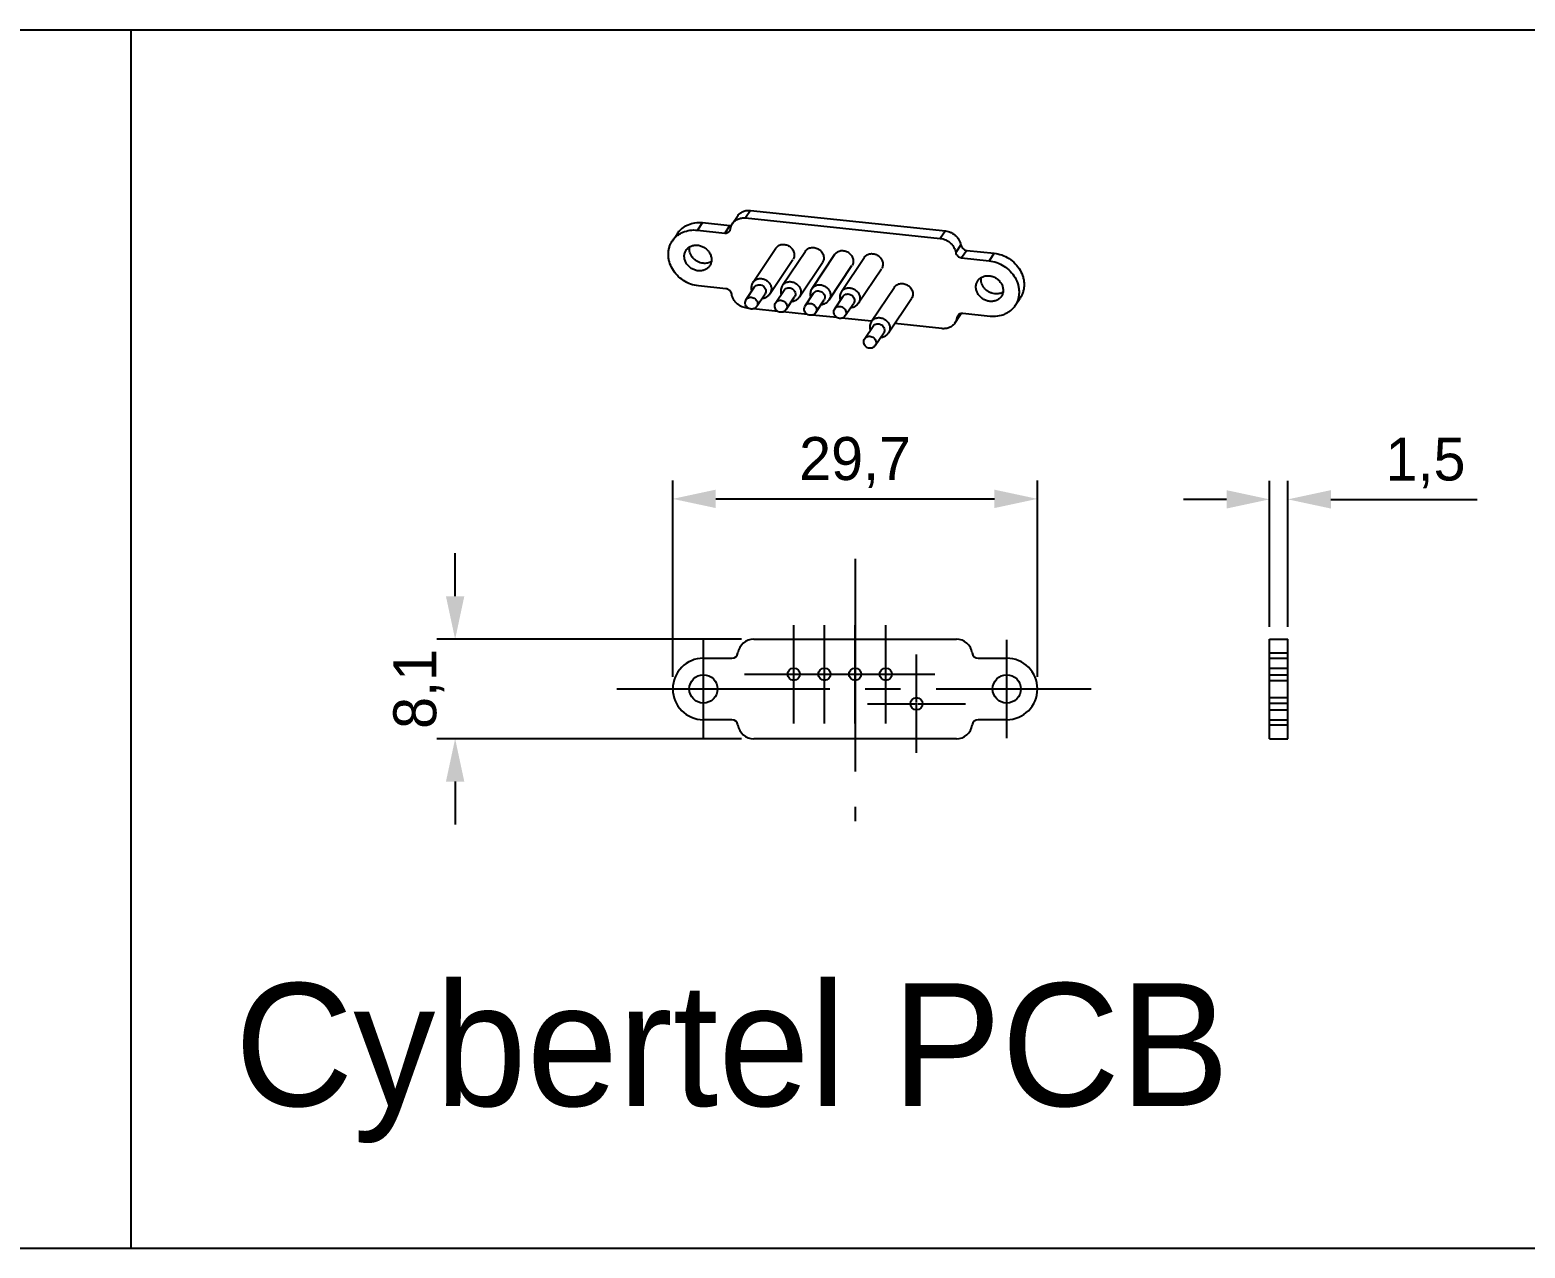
# Model space of a CAD drawing. Header units: millimetres. Extents: x 3775 to 4165, y 312 to 411.
# Drawn here: x 3896.8 to 4018.5, y 312.2 to 411.4 of the extents above; entities that cross this region are included whole.
import ezdxf

# ---------------------------------------------------------------- set-up
doc = ezdxf.new("R2010")
doc.units = ezdxf.units.MM
doc.header["$LTSCALE"] = 23.1
doc.header["$PDMODE"] = 3
doc.header["$PDSIZE"] = 8
doc.linetypes.add('CENTER2', pattern=[1.125, 0.75, -0.125, 0.125, -0.125])
doc.linetypes.add('HIDDEN', pattern=[0.2, 0.1, -0.1])
doc.layers.get('0').update_dxf_attribs({"linetype": 'CONTINUOUS'})
doc.layers.get('DEFPOINTS').update_dxf_attribs({"linetype": 'CONTINUOUS'})
doc.layers.add('02___PRT_ALL_AXES', color=7, linetype='CONTINUOUS')
doc.layers.add('DEFAULT_2', color=8, linetype='HIDDEN')
doc.styles.get("Standard").update_dxf_attribs({"font": 'isonormlt-regular.ttf'})
doc.dimstyles.new('DIMSTYLE_1', dxfattribs={"dimtxt": 3.5, "dimasz": 3.5, "dimexe": 1.5, "dimexo": 1, "dimgap": 0.875, "dimtad": 1, "dimtxsty": 'STANDARD', "dimblk": '_FILLED', "dimblk1": '_FILLED', "dimblk2": '_FILLED', "dimcen": 0.09, "dimazin": 2, "dimtp": 0.01, "dimtm": 0.01, "dimtfac": 1, "dimtofl": 0, "dimtmove": 0, "dimatfit": 3, "dimldrblk": '_FILLED', "dimfxl": 1, "dimtolj": 1, "dimarcsym": 0})

# ---------------------------------------------------------------- blocks, each defined once
blk = doc.blocks.new('*U119')
at = {"color": 0, "linetype": 'CENTER2', "transparency": 16777216}
blk.add_line((-19.39, 0), (19.22, 0), dxfattribs=at)
blk = doc.blocks.new('*U120')
at = {"color": 0, "linetype": 'CENTER2', "transparency": 16777216}
blk.add_line((0, 14.24), (0, -7.14), dxfattribs=at)
blk = doc.blocks.new('*U121')
at = {"color": 0, "linetype": 'CENTER2', "transparency": 16777216}
for p, q in [((0, 0.1), (0, 4)), ((-4, 0), (-0.1, 0)), ((0.1, 0), (4, 0)), ((0, -4), (0, -0.1))]:
    blk.add_line(p, q, dxfattribs=at)
at = {"color": 0, "linetype": 'Continuous', "transparency": 16777216}
for p, q in [((-0.05, 0), (0.05, 0)), ((0, -0.05), (0, 0.05))]:
    blk.add_line(p, q, dxfattribs=at)
blk = doc.blocks.new('*U113')
at = {"color": 0, "linetype": 'CENTER2', "transparency": 16777216}
for p, q in [((0, 0.1), (0, 4)), ((-4, 0), (-0.1, 0)), ((0.1, 0), (4, 0)), ((0, -4), (0, -0.1))]:
    blk.add_line(p, q, dxfattribs=at)
at = {"color": 0, "linetype": 'Continuous', "transparency": 16777216}
for p, q in [((-0.05, 0), (0.05, 0)), ((0, -0.05), (0, 0.05))]:
    blk.add_line(p, q, dxfattribs=at)
blk = doc.blocks.new('*U114')
at = {"color": 0, "linetype": 'CENTER2', "transparency": 16777216}
for p, q in [((0, 0.1), (0, 4)), ((-4, 0), (-0.1, 0)), ((0.1, 0), (4, 0)), ((0, -4), (0, -0.1))]:
    blk.add_line(p, q, dxfattribs=at)
at = {"color": 0, "linetype": 'Continuous', "transparency": 16777216}
for p, q in [((-0.05, 0), (0.05, 0)), ((0, -0.05), (0, 0.05))]:
    blk.add_line(p, q, dxfattribs=at)
blk = doc.blocks.new('*U115')
at = {"color": 0, "linetype": 'CENTER2', "transparency": 16777216}
for p, q in [((0, 0.1), (0, 4)), ((-4, 0), (-0.1, 0)), ((0.1, 0), (4, 0)), ((0, -4), (0, -0.1))]:
    blk.add_line(p, q, dxfattribs=at)
at = {"color": 0, "linetype": 'Continuous', "transparency": 16777216}
for p, q in [((-0.05, 0), (0.05, 0)), ((0, -0.05), (0, 0.05))]:
    blk.add_line(p, q, dxfattribs=at)
blk = doc.blocks.new('*U116')
at = {"color": 0, "linetype": 'CENTER2', "transparency": 16777216}
for p, q in [((0, 0.1), (0, 4)), ((-4, 0), (-0.1, 0)), ((0.1, 0), (4, 0)), ((0, -4), (0, -0.1))]:
    blk.add_line(p, q, dxfattribs=at)
at = {"color": 0, "linetype": 'Continuous', "transparency": 16777216}
for p, q in [((-0.05, 0), (0.05, 0)), ((0, -0.05), (0, 0.05))]:
    blk.add_line(p, q, dxfattribs=at)
blk = doc.blocks.new('*U117')
at = {"color": 0, "linetype": 'CENTER2', "transparency": 16777216}
for p, q in [((0, 0.1), (0, 4)), ((-4, 0), (-0.1, 0)), ((0.1, 0), (4, 0)), ((0, -4), (0, -0.1))]:
    blk.add_line(p, q, dxfattribs=at)
at = {"color": 0, "linetype": 'Continuous', "transparency": 16777216}
for p, q in [((-0.05, 0), (0.05, 0)), ((0, -0.05), (0, 0.05))]:
    blk.add_line(p, q, dxfattribs=at)
blk = doc.blocks.new('*U118')
at = {"color": 0, "linetype": 'CENTER2', "transparency": 16777216}
for p, q in [((0, 0.1), (0, 4)), ((-4, 0), (-0.1, 0)), ((0.1, 0), (4, 0)), ((0, -4), (0, -0.1))]:
    blk.add_line(p, q, dxfattribs=at)
at = {"color": 0, "linetype": 'Continuous', "transparency": 16777216}
for p, q in [((-0.05, 0), (0.05, 0)), ((0, -0.05), (0, 0.05))]:
    blk.add_line(p, q, dxfattribs=at)
blk = doc.blocks.new('_FILLED')
at = {"color": 0, "linetype": 'ByBlock'}
blk.add_solid([(0, 0), (-1, 0.214), (-1, -0.214)], dxfattribs=at)
blk = doc.blocks.new('*D125')
at = {"color": 0, "linetype": 'Continuous', "lineweight": -2, "transparency": 16777216}
for p, q in [((3949.13, 358.73), (3949.13, 374.71)), ((3978.83, 358.73), (3978.83, 374.71)), ((3952.63, 373.21), (3975.33, 373.21))]:
    blk.add_line(p, q, dxfattribs=at)
at = {"layer": 'DEFPOINTS', "color": 0, "linetype": 'Continuous', "transparency": 16777216}
for p in [(3978.83, 373.21), (3949.13, 357.73), (3978.83, 357.73)]:
    blk.add_point(p, dxfattribs=at)
at = {"color": 0, "linetype": 'Continuous', "lineweight": -2, "transparency": 16777216, "xscale": 3.5, "yscale": 3.5, "zscale": 3.5, "rotation": 180}
blk.add_blockref('_FILLED', (3949.13, 373.21), dxfattribs=at)
at = {"color": 0, "linetype": 'Continuous', "lineweight": -2, "transparency": 16777216, "xscale": 3.5, "yscale": 3.5, "zscale": 3.5}
blk.add_blockref('_FILLED', (3978.83, 373.21), dxfattribs=at)
at = {"color": 0, "linetype": 'Continuous', "transparency": 16777216, "insert": (3963.98, 376.17), "char_height": 3.5, "attachment_point": 5}
blk.add_mtext('\\A1;29,7', dxfattribs=at)
blk = doc.blocks.new('*D126')
at = {"color": 0, "linetype": 'Continuous', "lineweight": -2, "transparency": 16777216}
for p, q in [((3931.41, 365.28), (3931.41, 368.78)), ((3954.73, 361.78), (3929.91, 361.78)), ((3954.73, 353.68), (3929.91, 353.68)), ((3931.41, 350.18), (3931.41, 346.68))]:
    blk.add_line(p, q, dxfattribs=at)
at = {"layer": 'DEFPOINTS', "color": 0, "linetype": 'Continuous', "transparency": 16777216}
for p in [(3955.73, 361.78), (3931.41, 353.68), (3955.73, 353.68)]:
    blk.add_point(p, dxfattribs=at)
at = {"color": 0, "linetype": 'Continuous', "lineweight": -2, "transparency": 16777216, "xscale": 3.5, "yscale": 3.5, "zscale": 3.5}
for p, rotation in [((3931.41, 361.78), 270), ((3931.41, 353.68), 90)]:
    blk.add_blockref('_FILLED', p, dxfattribs=dict(at, rotation=rotation))
at = {"color": 0, "linetype": 'Continuous', "transparency": 16777216, "insert": (3928.45, 357.73), "char_height": 3.5, "attachment_point": 5, "rotation": 90}
blk.add_mtext('\\A1;8,1', dxfattribs=at)
blk = doc.blocks.new('*D127')
at = {"color": 0, "linetype": 'Continuous', "lineweight": -2, "transparency": 16777216}
for p, q in [((3997.73, 362.78), (3997.73, 374.67)), ((3999.23, 362.78), (3999.23, 374.67)), ((3994.23, 373.17), (3990.73, 373.17)), ((4002.73, 373.17), (4014.65, 373.17))]:
    blk.add_line(p, q, dxfattribs=at)
at = {"layer": 'DEFPOINTS', "color": 0, "linetype": 'Continuous', "transparency": 16777216}
for p in [(3999.23, 373.17), (3997.73, 361.78), (3999.23, 361.78)]:
    blk.add_point(p, dxfattribs=at)
at = {"color": 0, "linetype": 'Continuous', "lineweight": -2, "transparency": 16777216, "xscale": 3.5, "yscale": 3.5, "zscale": 3.5}
blk.add_blockref('_FILLED', (3997.73, 373.17), dxfattribs=at)
at = {"color": 0, "linetype": 'Continuous', "lineweight": -2, "transparency": 16777216, "xscale": 3.5, "yscale": 3.5, "zscale": 3.5, "rotation": 180}
blk.add_blockref('_FILLED', (3999.23, 373.17), dxfattribs=at)
at = {"color": 0, "linetype": 'Continuous', "transparency": 16777216, "insert": (4010.44, 376.13), "char_height": 3.5, "attachment_point": 5}
blk.add_mtext('\\A1;1,5', dxfattribs=at)

msp = doc.modelspace()

# ---------------------------------------------------------------- linework, layer by layer
for p, q in [((3775.011, 411.4), (4164.973, 411.4)), ((3904.998, 411.4), (3904.998, 312.196)), ((3775.565, 312.196), (4164.973, 312.196))]:
    msp.add_line(p, q)
at = {"color": 7, "linetype": 'Continuous'}
for p, q in [((3953.996, 395.629), (3954.407, 396.243)), ((3955.465, 396.698), (3955.055, 396.085)), ((3955.055, 396.085), (3970.921, 394.422)), ((3955.465, 396.698), (3971.332, 395.035)), ((3949.102, 394.216), (3949.513, 394.829)), ((3951.549, 395.706), (3951.138, 395.092)), ((3951.138, 395.092), (3953.366, 394.859)), ((3951.549, 395.706), (3953.777, 395.472)), ((3953.777, 395.472), (3953.366, 394.859)), ((3971.332, 395.035), (3970.921, 394.422)), ((3972.589, 393.89), (3972.178, 393.276)), ((3973.072, 393.449), (3972.661, 392.836)), ((3973.072, 393.449), (3975.301, 393.216)), ((3972.661, 392.836), (3974.89, 392.602)), ((3975.301, 393.216), (3974.89, 392.602)), ((3953.449, 390.324), (3951.221, 390.557)), ((3955.294, 388.727), (3955.189, 388.738)), ((3957.698, 388.475), (3955.701, 388.685)), ((3977.008, 388.944), (3977.419, 389.557)), ((3960.102, 388.223), (3958.105, 388.433)), ((3962.507, 387.971), (3960.509, 388.181)), ((3965.327, 387.675), (3962.913, 387.929)), ((3971.056, 387.075), (3967.208, 387.478)), ((3972.114, 387.531), (3972.525, 388.144)), ((3972.466, 388.246), (3972.275, 387.96)), ((3974.973, 388.067), (3972.744, 388.301)), ((3955.732, 361.778), (3972.232, 361.778)), ((3997.731, 353.678), (3997.731, 361.778)), ((3997.731, 361.778), (3999.231, 361.778)), ((3999.231, 353.678), (3999.231, 361.778)), ((3997.731, 360.659), (3999.231, 360.659)), ((3951.632, 360.228), (3953.949, 360.228)), ((3974.014, 360.228), (3976.332, 360.228)), ((3997.731, 360.228), (3999.231, 360.228)), ((3953.949, 355.228), (3951.632, 355.228)), ((3976.332, 355.228), (3974.014, 355.228)), ((3997.731, 355.228), (3999.231, 355.228)), ((3997.731, 354.797), (3999.231, 354.797)), ((3972.232, 353.678), (3955.732, 353.678)), ((3997.731, 353.678), (3999.231, 353.678))]:
    msp.add_line(p, q, dxfattribs=at)
for centre, radius in [((3958.982, 358.928), 0.5), ((3961.482, 358.928), 0.5), ((3963.982, 358.928), 0.5), ((3966.482, 358.928), 0.5), ((3951.632, 357.728), 1.15), ((3976.332, 357.728), 1.15), ((3968.982, 356.528), 0.5)]:
    msp.add_circle(centre, radius, dxfattribs=at)
for centre, radius, start, end in [((3971.703, 388.695), 0.99, 326.20183, 336.26874), ((3955.732, 360.478), 1.3, 90, 172.01644), ((3972.232, 360.478), 1.3, 7.98356, 90), ((3953.949, 360.728), 0.5, 270, 352.01644), ((3974.014, 360.728), 0.5, 187.98356, 270), ((3951.632, 357.728), 2.5, 90, 270), ((3976.332, 357.728), 2.5, 270, 90), ((3953.949, 354.728), 0.5, 7.98356, 90), ((3955.732, 354.978), 1.3, 187.98356, 270), ((3972.232, 354.978), 1.3, 270, 352.01644), ((3974.014, 354.728), 0.5, 90, 172.01644)]:
    msp.add_arc(centre, radius, start, end, dxfattribs=at)
for points, knots in [([(3953.996, 395.629), (3954.023, 395.669), (3954.083, 395.746), (3954.189, 395.847), (3954.31, 395.932), (3954.489, 396.024), (3954.74, 396.093), (3954.95, 396.096), (3955.055, 396.085)], [0, 0, 0, 0, 0.1199712, 0.2405605, 0.3623372, 0.4857827, 0.7383696, 1, 1, 1, 1]), ([(3954.407, 396.242), (3954.434, 396.283), (3954.494, 396.359), (3954.6, 396.46), (3954.721, 396.546), (3954.9, 396.638), (3955.151, 396.707), (3955.361, 396.709), (3955.465, 396.698)], [0, 0, 0, 0, 0.1199668, 0.2405577, 0.3623357, 0.4857842, 0.738364, 1, 1, 1, 1]), ([(3949.102, 394.216), (3949.154, 394.293), (3949.269, 394.441), (3949.474, 394.635), (3949.706, 394.799), (3950.05, 394.976), (3950.533, 395.108), (3950.936, 395.113), (3951.138, 395.092)], [0, 0, 0, 0, 0.119969, 0.2405582, 0.3623364, 0.4857808, 0.7383754, 1, 1, 1, 1]), ([(3949.513, 394.829), (3949.565, 394.907), (3949.68, 395.054), (3949.884, 395.248), (3950.117, 395.413), (3950.461, 395.589), (3950.944, 395.722), (3951.347, 395.727), (3951.549, 395.706)], [0, 0, 0, 0, 0.1199692, 0.240558, 0.3623363, 0.4857806, 0.7383736, 1, 1, 1, 1]), ([(3953.366, 394.859), (3953.407, 394.854), (3953.487, 394.855), (3953.602, 394.887), (3953.701, 394.946), (3953.753, 395.003), (3953.773, 395.034)], [0, 0, 0, 0, 0.2619645, 0.5148615, 0.7597872, 1, 1, 1, 1]), ([(3953.773, 395.034), (3953.79, 395.058), (3953.817, 395.112), (3953.831, 395.17), (3953.835, 395.199)], [0, 0, 0, 0, 0.4968769, 1, 1, 1, 1]), ([(3953.777, 395.472), (3953.789, 395.471), (3953.834, 395.468), (3953.88, 395.47), (3953.913, 395.476)], [0, 0, 0, 0, 0.2534433, 1, 1, 1, 1]), ([(3953.835, 395.199), (3953.845, 395.276), (3953.883, 395.427), (3953.954, 395.566), (3953.996, 395.629)], [0, 0, 0, 0, 0.503148, 1, 1, 1, 1]), ([(3971.332, 395.035), (3971.483, 395.019), (3971.709, 394.956), (3971.978, 394.807), (3972.221, 394.618), (3972.415, 394.377), (3972.54, 394.104), (3972.577, 393.961), (3972.589, 393.89)], [0, 0, 0, 0, 0.2508513, 0.3786248, 0.5064528, 0.7576355, 0.8802672, 1, 1, 1, 1]), ([(3951.221, 390.557), (3951.007, 390.58), (3950.578, 390.679), (3949.988, 390.973), (3949.479, 391.394), (3949.085, 391.913), (3948.875, 392.405), (3948.79, 392.81), (3948.768, 393.112), (3948.788, 393.409), (3948.851, 393.696), (3948.954, 393.968), (3949.049, 394.136), (3949.102, 394.216)], [0, 0, 0, 0, 0.1288749, 0.2599876, 0.3912357, 0.5204819, 0.6460557, 0.7073177, 0.7674728, 0.8266156, 0.8849173, 0.9426159, 1, 1, 1, 1]), ([(3951.198, 391.782), (3951.1, 391.792), (3950.903, 391.838), (3950.631, 391.973), (3950.397, 392.167), (3950.216, 392.406), (3950.101, 392.674), (3950.06, 392.954), (3950.098, 393.227), (3950.175, 393.391), (3950.224, 393.465)], [0, 0, 0, 0, 0.128997, 0.2602251, 0.3915938, 0.5209586, 0.6466473, 0.7678966, 0.8851402, 1, 1, 1, 1]), ([(3950.224, 393.465), (3950.248, 393.5), (3950.301, 393.568), (3950.395, 393.657), (3950.502, 393.733), (3950.66, 393.814), (3950.882, 393.875), (3951.067, 393.878), (3951.16, 393.868)], [0, 0, 0, 0, 0.1199692, 0.2405584, 0.3623358, 0.485782, 0.7383673, 1, 1, 1, 1]), ([(3951.609, 392.395), (3951.528, 392.404), (3951.367, 392.437), (3951.138, 392.534), (3950.93, 392.673), (3950.753, 392.847), (3950.614, 393.049), (3950.521, 393.27), (3950.478, 393.499), (3950.484, 393.652), (3950.496, 393.726)], [0, 0, 0, 0, 0.1265836, 0.2552442, 0.384657, 0.5133507, 0.6399789, 0.7635209, 0.8834771, 1, 1, 1, 1]), ([(3951.16, 393.868), (3951.259, 393.857), (3951.456, 393.812), (3951.727, 393.676), (3951.961, 393.483), (3952.142, 393.244), (3952.258, 392.976), (3952.298, 392.695), (3952.261, 392.423), (3952.184, 392.258), (3952.135, 392.185)], [0, 0, 0, 0, 0.128997, 0.2602251, 0.3915938, 0.5209586, 0.6466473, 0.7678966, 0.8851402, 1, 1, 1, 1]), ([(3970.921, 394.422), (3970.996, 394.414), (3971.147, 394.385), (3971.364, 394.306), (3971.567, 394.194), (3971.751, 394.051), (3971.909, 393.883), (3972.036, 393.694), (3972.129, 393.491), (3972.166, 393.348), (3972.178, 393.276)], [0, 0, 0, 0, 0.1246897, 0.2512509, 0.3788246, 0.5064442, 0.6331383, 0.7580336, 0.8804525, 1, 1, 1, 1]), ([(3972.589, 393.89), (3972.598, 393.834), (3972.628, 393.752), (3972.692, 393.657), (3972.773, 393.57), (3972.898, 393.488), (3973.014, 393.455), (3973.072, 393.449)], [0, 0, 0, 0, 0.241675, 0.3668629, 0.4938782, 0.748918, 1, 1, 1, 1]), ([(3952.135, 392.185), (3952.111, 392.149), (3952.058, 392.081), (3951.964, 391.992), (3951.857, 391.917), (3951.699, 391.835), (3951.477, 391.774), (3951.291, 391.772), (3951.198, 391.782)], [0, 0, 0, 0, 0.1199692, 0.2405584, 0.3623358, 0.485782, 0.7383673, 1, 1, 1, 1]), ([(3952.273, 392.537), (3952.225, 392.507), (3952.124, 392.457), (3951.903, 392.391), (3951.726, 392.383), (3951.609, 392.395)], [0, 0, 0, 0, 0.2423681, 0.4898497, 1, 1, 1, 1]), ([(3972.178, 393.276), (3972.187, 393.221), (3972.217, 393.139), (3972.281, 393.043), (3972.363, 392.957), (3972.487, 392.874), (3972.603, 392.842), (3972.661, 392.836)], [0, 0, 0, 0, 0.2416659, 0.3668656, 0.4938785, 0.7489275, 1, 1, 1, 1]), ([(3974.89, 392.602), (3975.104, 392.58), (3975.532, 392.48), (3976.122, 392.186), (3976.632, 391.766), (3977.025, 391.247), (3977.236, 390.755), (3977.321, 390.35), (3977.343, 390.048), (3977.322, 389.751), (3977.26, 389.464), (3977.157, 389.192), (3977.062, 389.023), (3977.008, 388.944)], [0, 0, 0, 0, 0.1288749, 0.2599876, 0.3912357, 0.5204819, 0.6460557, 0.7073177, 0.7674728, 0.8266156, 0.8849173, 0.9426159, 1, 1, 1, 1]), ([(3975.301, 393.216), (3975.515, 393.193), (3975.943, 393.094), (3976.533, 392.8), (3977.043, 392.379), (3977.436, 391.86), (3977.646, 391.369), (3977.732, 390.963), (3977.753, 390.661), (3977.733, 390.364), (3977.671, 390.077), (3977.568, 389.805), (3977.473, 389.637), (3977.419, 389.557)], [0, 0, 0, 0, 0.1288755, 0.2599871, 0.3912352, 0.5204815, 0.6460552, 0.7073172, 0.7674726, 0.8266157, 0.8849175, 0.9426162, 1, 1, 1, 1]), ([(3974.95, 389.292), (3974.852, 389.302), (3974.655, 389.348), (3974.383, 389.483), (3974.149, 389.677), (3973.968, 389.916), (3973.853, 390.184), (3973.812, 390.465), (3973.85, 390.737), (3973.927, 390.902), (3973.976, 390.975)], [0, 0, 0, 0, 0.128997, 0.2602251, 0.3915938, 0.5209586, 0.6466473, 0.7678966, 0.8851402, 1, 1, 1, 1]), ([(3973.976, 390.975), (3974, 391.01), (3974.053, 391.078), (3974.147, 391.168), (3974.253, 391.243), (3974.412, 391.325), (3974.634, 391.385), (3974.819, 391.388), (3974.912, 391.378)], [0, 0, 0, 0, 0.1199692, 0.2405584, 0.3623358, 0.485782, 0.7383673, 1, 1, 1, 1]), ([(3975.361, 389.905), (3975.28, 389.914), (3975.119, 389.948), (3974.89, 390.044), (3974.682, 390.183), (3974.505, 390.357), (3974.366, 390.559), (3974.273, 390.78), (3974.23, 391.009), (3974.236, 391.162), (3974.248, 391.236)], [0, 0, 0, 0, 0.1265836, 0.2552442, 0.384657, 0.5133507, 0.6399789, 0.7635209, 0.8834771, 1, 1, 1, 1]), ([(3974.912, 391.378), (3975.011, 391.368), (3975.208, 391.322), (3975.479, 391.187), (3975.713, 390.993), (3975.894, 390.754), (3976.01, 390.486), (3976.05, 390.205), (3976.013, 389.933), (3975.936, 389.768), (3975.887, 389.695)], [0, 0, 0, 0, 0.128997, 0.2602251, 0.3915938, 0.5209586, 0.6466473, 0.7678966, 0.8851402, 1, 1, 1, 1]), ([(3953.933, 389.883), (3953.923, 389.939), (3953.894, 390.021), (3953.829, 390.116), (3953.748, 390.203), (3953.623, 390.285), (3953.507, 390.318), (3953.449, 390.324)], [0, 0, 0, 0, 0.2416659, 0.3668656, 0.4938785, 0.7489275, 1, 1, 1, 1]), ([(3955.189, 388.738), (3955.114, 388.746), (3954.964, 388.775), (3954.747, 388.854), (3954.543, 388.966), (3954.36, 389.109), (3954.202, 389.277), (3954.074, 389.466), (3953.982, 389.669), (3953.944, 389.812), (3953.933, 389.883)], [0, 0, 0, 0, 0.1246897, 0.2512509, 0.3788246, 0.5064442, 0.6331383, 0.7580336, 0.8804525, 1, 1, 1, 1]), ([(3975.887, 389.695), (3975.863, 389.659), (3975.81, 389.592), (3975.716, 389.502), (3975.609, 389.427), (3975.451, 389.345), (3975.229, 389.284), (3975.043, 389.282), (3974.95, 389.292)], [0, 0, 0, 0, 0.1199692, 0.2405584, 0.3623358, 0.485782, 0.7383673, 1, 1, 1, 1]), ([(3976.025, 390.047), (3975.977, 390.018), (3975.876, 389.967), (3975.655, 389.901), (3975.478, 389.893), (3975.361, 389.905)], [0, 0, 0, 0, 0.2423681, 0.4898497, 1, 1, 1, 1]), ([(3977.008, 388.944), (3976.957, 388.866), (3976.841, 388.719), (3976.637, 388.525), (3976.404, 388.36), (3976.06, 388.184), (3975.578, 388.051), (3975.174, 388.046), (3974.973, 388.067)], [0, 0, 0, 0, 0.119969, 0.2405582, 0.3623364, 0.4857808, 0.7383754, 1, 1, 1, 1]), ([(3972.114, 387.531), (3972.087, 387.49), (3972.027, 387.414), (3971.921, 387.313), (3971.8, 387.227), (3971.621, 387.135), (3971.37, 387.067), (3971.161, 387.064), (3971.056, 387.075)], [0, 0, 0, 0, 0.1199712, 0.2405605, 0.3623372, 0.4857827, 0.7383696, 1, 1, 1, 1]), ([(3972.275, 387.96), (3972.265, 387.884), (3972.228, 387.733), (3972.157, 387.594), (3972.114, 387.531)], [0, 0, 0, 0, 0.503148, 1, 1, 1, 1]), ([(3972.337, 388.126), (3972.321, 388.101), (3972.293, 388.048), (3972.279, 387.99), (3972.275, 387.96)], [0, 0, 0, 0, 0.4968769, 1, 1, 1, 1]), ([(3972.744, 388.301), (3972.704, 388.305), (3972.623, 388.304), (3972.508, 388.273), (3972.409, 388.213), (3972.358, 388.157), (3972.337, 388.126)], [0, 0, 0, 0, 0.2619645, 0.5148615, 0.7597872, 1, 1, 1, 1])]:
    msp.add_open_spline(points, degree=3, knots=knots, dxfattribs=at)
at = {"layer": '02___PRT_ALL_AXES', "color": 7, "linetype": 'Continuous'}
for p, q in [((3955.671, 390.856), (3957.533, 393.637)), ((3958.075, 390.604), (3959.937, 393.385)), ((3957.059, 389.927), (3958.921, 392.708)), ((3959.463, 389.675), (3961.325, 392.456)), ((3960.479, 390.352), (3962.342, 393.133)), ((3961.867, 389.423), (3963.729, 392.204)), ((3962.883, 390.1), (3964.746, 392.881)), ((3964.271, 389.171), (3966.133, 391.952)), ((3955.118, 389.446), (3955.8, 390.465)), ((3955.671, 390.856), (3955.661, 390.84)), ((3955.974, 388.891), (3956.656, 389.909)), ((3957.059, 389.927), (3957.065, 389.937)), ((3957.522, 389.194), (3958.204, 390.213)), ((3958.075, 390.604), (3958.065, 390.588)), ((3959.463, 389.675), (3959.469, 389.685)), ((3959.926, 388.942), (3960.608, 389.961)), ((3960.479, 390.352), (3960.469, 390.336)), ((3962.33, 388.69), (3963.012, 389.709)), ((3962.883, 390.1), (3962.873, 390.084)), ((3965.327, 387.671), (3967.189, 390.452)), ((3955.97, 388.885), (3955.974, 388.891)), ((3958.374, 388.633), (3958.378, 388.639)), ((3958.378, 388.639), (3959.06, 389.657)), ((3960.782, 388.387), (3961.464, 389.405)), ((3961.867, 389.423), (3961.873, 389.433)), ((3963.186, 388.135), (3963.868, 389.153)), ((3964.271, 389.171), (3964.277, 389.181)), ((3966.715, 386.742), (3968.577, 389.523)), ((3960.778, 388.381), (3960.782, 388.387)), ((3963.182, 388.129), (3963.186, 388.135)), ((3964.774, 386.262), (3965.456, 387.28)), ((3965.327, 387.671), (3965.317, 387.656)), ((3965.63, 385.706), (3966.312, 386.725)), ((3966.715, 386.742), (3966.721, 386.752)), ((3965.626, 385.7), (3965.63, 385.706))]:
    msp.add_line(p, q, dxfattribs=at)
for centre, radius, start, end in [((3956.447, 390.337), 0.934, 147.38679, 153.52425), ((3956.276, 390.452), 0.942, 312.76765, 326.13196), ((3958.851, 390.085), 0.934, 147.38679, 153.52425), ((3958.681, 390.2), 0.942, 312.76765, 326.13196), ((3961.255, 389.833), 0.934, 147.38679, 153.52425), ((3963.659, 389.581), 0.934, 147.38679, 153.52425), ((3955.538, 389.178), 0.522, 306.1818, 316.07841), ((3955.551, 389.166), 0.504, 316.04921, 326.12434), ((3957.942, 388.926), 0.522, 306.1818, 316.07841), ((3957.955, 388.914), 0.504, 316.04921, 326.12434), ((3961.085, 389.948), 0.942, 312.76765, 326.13196), ((3963.489, 389.696), 0.942, 312.76765, 326.13196), ((3960.346, 388.674), 0.522, 306.1818, 316.07841), ((3960.359, 388.662), 0.504, 316.04921, 326.12434), ((3962.75, 388.422), 0.522, 306.1818, 316.07841), ((3962.763, 388.41), 0.504, 316.04921, 326.12434), ((3966.103, 387.152), 0.934, 147.38679, 153.52425), ((3965.933, 387.267), 0.942, 312.76765, 326.13196), ((3965.194, 385.994), 0.522, 306.1818, 316.07841), ((3965.207, 385.981), 0.504, 316.04921, 326.12434)]:
    msp.add_arc(centre, radius, start, end, dxfattribs=at)
for points, knots in [([(3957.533, 393.636), (3957.585, 393.714), (3957.732, 393.851), (3958.021, 393.948), (3958.338, 393.927), (3958.635, 393.795), (3958.874, 393.574), (3959.019, 393.291), (3959.045, 392.987), (3958.979, 392.797), (3958.928, 392.718)], [0, 0, 0, 0, 0.1166105, 0.2386176, 0.3668796, 0.4996294, 0.6324774, 0.7610297, 0.8833525, 1, 1, 1, 1]), ([(3959.937, 393.384), (3959.989, 393.462), (3960.136, 393.599), (3960.425, 393.696), (3960.742, 393.675), (3961.039, 393.543), (3961.278, 393.322), (3961.423, 393.039), (3961.449, 392.735), (3961.383, 392.545), (3961.332, 392.466)], [0, 0, 0, 0, 0.1166105, 0.2386176, 0.3668796, 0.4996294, 0.6324774, 0.7610297, 0.8833525, 1, 1, 1, 1]), ([(3962.341, 393.132), (3962.393, 393.21), (3962.54, 393.347), (3962.829, 393.444), (3963.146, 393.423), (3963.443, 393.291), (3963.682, 393.07), (3963.827, 392.787), (3963.853, 392.483), (3963.787, 392.293), (3963.736, 392.214)], [0, 0, 0, 0, 0.1166105, 0.2386176, 0.3668796, 0.4996294, 0.6324774, 0.7610297, 0.8833525, 1, 1, 1, 1]), ([(3964.745, 392.88), (3964.797, 392.958), (3964.944, 393.095), (3965.234, 393.192), (3965.55, 393.171), (3965.847, 393.039), (3966.086, 392.818), (3966.231, 392.535), (3966.257, 392.231), (3966.191, 392.041), (3966.14, 391.962)], [0, 0, 0, 0, 0.1166105, 0.2386176, 0.3668796, 0.4996294, 0.6324774, 0.7610297, 0.8833525, 1, 1, 1, 1]), ([(3955.762, 390.963), (3955.823, 391.02), (3955.971, 391.115), (3956.234, 391.168), (3956.508, 391.133), (3956.765, 391.014), (3956.978, 390.828), (3957.123, 390.591), (3957.183, 390.329), (3957.158, 390.154), (3957.131, 390.074)], [0, 0, 0, 0, 0.1175763, 0.2400538, 0.3678275, 0.4991905, 0.6307289, 0.7589679, 0.8820123, 1, 1, 1, 1]), ([(3958.166, 390.711), (3958.227, 390.768), (3958.375, 390.863), (3958.638, 390.916), (3958.912, 390.881), (3959.169, 390.762), (3959.382, 390.576), (3959.527, 390.339), (3959.587, 390.077), (3959.562, 389.902), (3959.535, 389.822)], [0, 0, 0, 0, 0.1175763, 0.2400538, 0.3678275, 0.4991905, 0.6307289, 0.7589679, 0.8820123, 1, 1, 1, 1]), ([(3955.611, 390.753), (3955.562, 390.655), (3955.498, 390.441), (3955.529, 390.218), (3955.565, 390.116)], [0, 0, 0, 0, 0.502764, 1, 1, 1, 1]), ([(3955.8, 390.465), (3955.831, 390.513), (3955.92, 390.599), (3956.097, 390.66), (3956.291, 390.649), (3956.474, 390.57), (3956.621, 390.435), (3956.711, 390.262), (3956.728, 390.075), (3956.687, 389.958), (3956.656, 389.909)], [0, 0, 0, 0, 0.1164731, 0.2383467, 0.3665071, 0.4992503, 0.6321979, 0.7608736, 0.8832913, 1, 1, 1, 1]), ([(3956.415, 389.547), (3956.507, 389.552), (3956.69, 389.594), (3956.848, 389.698), (3956.916, 389.76)], [0, 0, 0, 0, 0.4974125, 1, 1, 1, 1]), ([(3958.015, 390.501), (3957.967, 390.403), (3957.902, 390.189), (3957.933, 389.966), (3957.969, 389.864)], [0, 0, 0, 0, 0.502764, 1, 1, 1, 1]), ([(3958.204, 390.213), (3958.235, 390.261), (3958.324, 390.347), (3958.501, 390.408), (3958.695, 390.397), (3958.878, 390.318), (3959.025, 390.183), (3959.115, 390.01), (3959.132, 389.823), (3959.091, 389.706), (3959.06, 389.657)], [0, 0, 0, 0, 0.1164731, 0.2383467, 0.3665071, 0.4992503, 0.6321979, 0.7608736, 0.8832913, 1, 1, 1, 1]), ([(3960.419, 390.249), (3960.371, 390.151), (3960.306, 389.937), (3960.337, 389.714), (3960.373, 389.612)], [0, 0, 0, 0, 0.502764, 1, 1, 1, 1]), ([(3960.57, 390.459), (3960.631, 390.516), (3960.779, 390.611), (3961.042, 390.664), (3961.316, 390.629), (3961.573, 390.51), (3961.786, 390.324), (3961.931, 390.087), (3961.991, 389.825), (3961.966, 389.65), (3961.939, 389.57)], [0, 0, 0, 0, 0.1175763, 0.2400538, 0.3678275, 0.4991905, 0.6307289, 0.7589679, 0.8820123, 1, 1, 1, 1]), ([(3960.608, 389.961), (3960.639, 390.009), (3960.728, 390.095), (3960.905, 390.156), (3961.099, 390.145), (3961.282, 390.066), (3961.429, 389.931), (3961.519, 389.758), (3961.536, 389.571), (3961.495, 389.454), (3961.464, 389.405)], [0, 0, 0, 0, 0.1164731, 0.2383467, 0.3665071, 0.4992503, 0.6321979, 0.7608736, 0.8832913, 1, 1, 1, 1]), ([(3962.823, 389.997), (3962.775, 389.899), (3962.711, 389.685), (3962.741, 389.462), (3962.777, 389.36)], [0, 0, 0, 0, 0.502764, 1, 1, 1, 1]), ([(3962.974, 390.207), (3963.035, 390.264), (3963.183, 390.359), (3963.446, 390.412), (3963.72, 390.377), (3963.977, 390.258), (3964.19, 390.072), (3964.335, 389.835), (3964.395, 389.573), (3964.37, 389.398), (3964.343, 389.318)], [0, 0, 0, 0, 0.1175763, 0.2400538, 0.3678275, 0.4991905, 0.6307289, 0.7589679, 0.8820123, 1, 1, 1, 1]), ([(3963.012, 389.709), (3963.043, 389.757), (3963.132, 389.843), (3963.309, 389.904), (3963.503, 389.893), (3963.686, 389.814), (3963.833, 389.679), (3963.923, 389.506), (3963.94, 389.319), (3963.899, 389.202), (3963.868, 389.153)], [0, 0, 0, 0, 0.1164731, 0.2383467, 0.3665071, 0.4992503, 0.6321979, 0.7608736, 0.8832913, 1, 1, 1, 1]), ([(3967.189, 390.451), (3967.241, 390.53), (3967.388, 390.666), (3967.677, 390.763), (3967.994, 390.742), (3968.291, 390.61), (3968.53, 390.389), (3968.675, 390.106), (3968.701, 389.802), (3968.635, 389.612), (3968.584, 389.533)], [0, 0, 0, 0, 0.1166105, 0.2386176, 0.3668796, 0.4996294, 0.6324774, 0.7610297, 0.8833525, 1, 1, 1, 1]), ([(3955.846, 388.757), (3955.799, 388.722), (3955.691, 388.669), (3955.512, 388.65), (3955.338, 388.692), (3955.188, 388.791), (3955.081, 388.934), (3955.029, 389.106), (3955.039, 389.285), (3955.085, 389.395), (3955.117, 389.445)], [0, 0, 0, 0, 0.1253754, 0.25045, 0.3755035, 0.500466, 0.6253848, 0.7501835, 0.8753059, 1, 1, 1, 1]), ([(3955.118, 389.446), (3955.145, 389.489), (3955.219, 389.564), (3955.364, 389.63), (3955.53, 389.641), (3955.696, 389.599), (3955.844, 389.51), (3955.96, 389.382), (3956.03, 389.23), (3956.039, 389.12), (3956.034, 389.067)], [0, 0, 0, 0, 0.1150282, 0.2345902, 0.3594334, 0.4890959, 0.6212963, 0.7521196, 0.8787659, 1, 1, 1, 1]), ([(3956.034, 389.067), (3956.032, 389.051), (3956.022, 388.99), (3955.999, 388.93), (3955.974, 388.891)], [0, 0, 0, 0, 0.2556129, 1, 1, 1, 1]), ([(3958.25, 388.505), (3958.203, 388.47), (3958.095, 388.417), (3957.916, 388.398), (3957.742, 388.44), (3957.592, 388.539), (3957.485, 388.682), (3957.433, 388.854), (3957.443, 389.033), (3957.489, 389.143), (3957.521, 389.193)], [0, 0, 0, 0, 0.1253754, 0.25045, 0.3755035, 0.500466, 0.6253848, 0.7501835, 0.8753059, 1, 1, 1, 1]), ([(3957.522, 389.194), (3957.549, 389.237), (3957.623, 389.312), (3957.768, 389.378), (3957.934, 389.389), (3958.1, 389.347), (3958.248, 389.258), (3958.364, 389.13), (3958.434, 388.978), (3958.443, 388.868), (3958.438, 388.815)], [0, 0, 0, 0, 0.1150282, 0.2345902, 0.3594334, 0.4890959, 0.6212963, 0.7521196, 0.8787659, 1, 1, 1, 1]), ([(3958.438, 388.815), (3958.436, 388.799), (3958.427, 388.738), (3958.403, 388.678), (3958.378, 388.639)], [0, 0, 0, 0, 0.2556129, 1, 1, 1, 1]), ([(3958.819, 389.295), (3958.911, 389.3), (3959.095, 389.342), (3959.252, 389.446), (3959.32, 389.508)], [0, 0, 0, 0, 0.4974125, 1, 1, 1, 1]), ([(3960.654, 388.253), (3960.607, 388.218), (3960.499, 388.165), (3960.32, 388.146), (3960.146, 388.188), (3959.997, 388.287), (3959.889, 388.43), (3959.837, 388.602), (3959.847, 388.781), (3959.893, 388.891), (3959.925, 388.94)], [0, 0, 0, 0, 0.1253754, 0.25045, 0.3755035, 0.500466, 0.6253848, 0.7501835, 0.8753059, 1, 1, 1, 1]), ([(3959.926, 388.942), (3959.953, 388.985), (3960.027, 389.06), (3960.172, 389.126), (3960.338, 389.137), (3960.504, 389.095), (3960.652, 389.006), (3960.768, 388.878), (3960.838, 388.726), (3960.847, 388.616), (3960.842, 388.563)], [0, 0, 0, 0, 0.1150282, 0.2345902, 0.3594334, 0.4890959, 0.6212963, 0.7521196, 0.8787659, 1, 1, 1, 1]), ([(3960.842, 388.563), (3960.84, 388.547), (3960.831, 388.486), (3960.807, 388.426), (3960.782, 388.387)], [0, 0, 0, 0, 0.2556129, 1, 1, 1, 1]), ([(3961.223, 389.043), (3961.315, 389.048), (3961.499, 389.09), (3961.656, 389.194), (3961.724, 389.256)], [0, 0, 0, 0, 0.4974125, 1, 1, 1, 1]), ([(3963.058, 388.001), (3963.011, 387.966), (3962.903, 387.913), (3962.725, 387.894), (3962.55, 387.936), (3962.401, 388.035), (3962.294, 388.178), (3962.241, 388.35), (3962.251, 388.529), (3962.297, 388.639), (3962.329, 388.688)], [0, 0, 0, 0, 0.1253754, 0.25045, 0.3755035, 0.500466, 0.6253848, 0.7501835, 0.8753059, 1, 1, 1, 1]), ([(3962.33, 388.69), (3962.357, 388.733), (3962.431, 388.808), (3962.576, 388.874), (3962.742, 388.885), (3962.908, 388.843), (3963.056, 388.754), (3963.172, 388.626), (3963.242, 388.474), (3963.251, 388.364), (3963.246, 388.311)], [0, 0, 0, 0, 0.1150282, 0.2345902, 0.3594334, 0.4890959, 0.6212963, 0.7521196, 0.8787659, 1, 1, 1, 1]), ([(3963.627, 388.791), (3963.719, 388.796), (3963.903, 388.838), (3964.06, 388.942), (3964.128, 389.004)], [0, 0, 0, 0, 0.4974125, 1, 1, 1, 1]), ([(3963.246, 388.311), (3963.244, 388.295), (3963.235, 388.234), (3963.211, 388.174), (3963.186, 388.135)], [0, 0, 0, 0, 0.2556129, 1, 1, 1, 1]), ([(3965.267, 387.568), (3965.219, 387.471), (3965.154, 387.256), (3965.185, 387.034), (3965.221, 386.932)], [0, 0, 0, 0, 0.502764, 1, 1, 1, 1]), ([(3965.418, 387.778), (3965.479, 387.836), (3965.627, 387.93), (3965.89, 387.983), (3966.164, 387.948), (3966.421, 387.829), (3966.634, 387.643), (3966.779, 387.406), (3966.839, 387.144), (3966.814, 386.969), (3966.787, 386.889)], [0, 0, 0, 0, 0.1175763, 0.2400538, 0.3678275, 0.4991905, 0.6307289, 0.7589679, 0.8820123, 1, 1, 1, 1]), ([(3965.456, 387.28), (3965.487, 387.329), (3965.576, 387.414), (3965.753, 387.476), (3965.947, 387.464), (3966.13, 387.385), (3966.277, 387.25), (3966.367, 387.077), (3966.384, 386.89), (3966.343, 386.773), (3966.312, 386.725)], [0, 0, 0, 0, 0.1164731, 0.2383467, 0.3665071, 0.4992503, 0.6321979, 0.7608736, 0.8832913, 1, 1, 1, 1]), ([(3965.502, 385.572), (3965.455, 385.537), (3965.347, 385.484), (3965.168, 385.465), (3964.994, 385.507), (3964.844, 385.606), (3964.737, 385.75), (3964.685, 385.921), (3964.695, 386.1), (3964.741, 386.211), (3964.773, 386.26)], [0, 0, 0, 0, 0.1253754, 0.25045, 0.3755035, 0.500466, 0.6253848, 0.7501835, 0.8753059, 1, 1, 1, 1]), ([(3964.774, 386.262), (3964.801, 386.304), (3964.875, 386.379), (3965.02, 386.445), (3965.186, 386.456), (3965.352, 386.415), (3965.5, 386.325), (3965.616, 386.198), (3965.686, 386.045), (3965.695, 385.935), (3965.69, 385.882)], [0, 0, 0, 0, 0.1150282, 0.2345902, 0.3594334, 0.4890959, 0.6212963, 0.7521196, 0.8787659, 1, 1, 1, 1]), ([(3966.071, 386.362), (3966.163, 386.367), (3966.347, 386.409), (3966.504, 386.513), (3966.572, 386.576)], [0, 0, 0, 0, 0.4974125, 1, 1, 1, 1]), ([(3965.69, 385.882), (3965.688, 385.867), (3965.679, 385.805), (3965.655, 385.745), (3965.63, 385.706)], [0, 0, 0, 0, 0.2556129, 1, 1, 1, 1])]:
    msp.add_open_spline(points, degree=3, knots=knots, dxfattribs=at)
for points in [[(3955.671, 390.856), (3955.697, 390.895), (3955.728, 390.931), (3955.762, 390.963)], [(3957.131, 390.074), (3957.115, 390.026), (3957.093, 389.98), (3957.065, 389.937)], [(3958.075, 390.604), (3958.101, 390.643), (3958.132, 390.679), (3958.166, 390.711)], [(3959.535, 389.822), (3959.519, 389.774), (3959.497, 389.728), (3959.469, 389.685)], [(3960.479, 390.352), (3960.505, 390.391), (3960.536, 390.427), (3960.57, 390.459)], [(3962.883, 390.1), (3962.909, 390.139), (3962.94, 390.175), (3962.974, 390.207)], [(3961.939, 389.57), (3961.923, 389.522), (3961.901, 389.476), (3961.873, 389.433)], [(3964.343, 389.318), (3964.327, 389.27), (3964.305, 389.224), (3964.277, 389.181)], [(3965.327, 387.671), (3965.353, 387.71), (3965.384, 387.746), (3965.418, 387.778)], [(3966.787, 386.889), (3966.771, 386.841), (3966.749, 386.795), (3966.721, 386.752)]]:
    msp.add_open_spline(points, degree=3, dxfattribs=at)
at = {"layer": 'DEFAULT_2', "color": 8, "linetype": 'HIDDEN'}
for p, q in [((3997.731, 359.428), (3999.231, 359.428)), ((3997.731, 358.878), (3999.231, 358.878)), ((3997.731, 358.428), (3999.231, 358.428)), ((3997.731, 357.028), (3999.231, 357.028)), ((3997.731, 356.578), (3999.231, 356.578)), ((3997.731, 356.028), (3999.231, 356.028))]:
    msp.add_line(p, q, dxfattribs=at)

# ---------------------------------------------------------------- block references
at = {"color": 242, "linetype": 'CENTER2', "true_color": 0xcd2027}
for name, p in [('*U120', (3963.982, 354.091)), ('*U113', (3958.982, 358.928)), ('*U114', (3961.482, 358.928)), ('*U115', (3963.982, 358.928)), ('*U116', (3966.482, 358.928)), ('*U121', (3951.632, 357.728)), ('*U118', (3976.332, 357.728)), ('*U117', (3968.982, 356.528)), ('*U119', (3963.982, 357.728))]:
    msp.add_blockref(name, p, dxfattribs=at)

# ---------------------------------------------------------------- texts
at = {"color": 2, "insert": (3913.459, 333.766), "char_height": 10, "attachment_point": 1}
msp.add_mtext_dynamic_manual_height_columns('Cybertel PCB', width=204.69239, gutter_width=1, heights=[69.999], dxfattribs=at)

# ---------------------------------------------------------------- dimensions: what is measured, and where the dimension line sits
at = {"color": 2, "linetype": 'Continuous'}
for base, p1, p2, picture, middle in [((3978.832, 373.214), (3949.132, 357.728), (3978.832, 357.728), '*D125', (3963.982, 376.173)), ((3999.231, 373.172), (3997.731, 361.778), (3999.231, 361.778), '*D127', (4010.439, 376.13))]:
    dim = msp.add_linear_dim(base=base, p1=p1, p2=p2, dimstyle='DIMSTYLE_1', dxfattribs=at)
    dim.commit()
    dim.dimension.update_dxf_attribs({"geometry": picture, "text_midpoint": middle})
dim = msp.add_linear_dim(base=(3931.406, 353.678), p1=(3955.732, 361.778), p2=(3955.732, 353.678), angle=90, dimstyle='DIMSTYLE_1', dxfattribs=at)
dim.commit()
dim.dimension.update_dxf_attribs({"geometry": '*D126', "text_midpoint": (3928.448, 357.728)})

doc.saveas('drawing.dxf')
